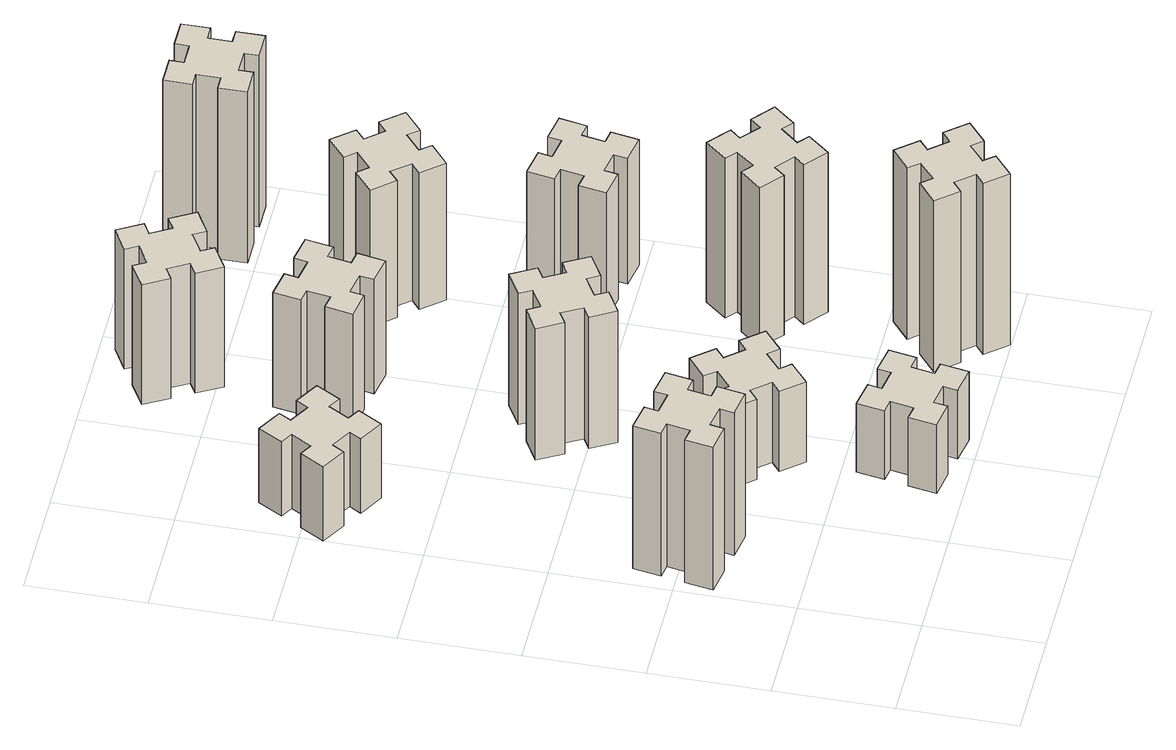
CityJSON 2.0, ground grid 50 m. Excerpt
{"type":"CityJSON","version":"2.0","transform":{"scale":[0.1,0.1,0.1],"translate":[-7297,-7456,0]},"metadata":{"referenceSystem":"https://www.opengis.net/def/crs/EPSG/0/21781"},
"CityObjects":{
"building1":{"type":"Building","attributes":{"class":"1000","function":"1000","usage":"1000","yearOfConstruction":2016,"roofType":"1000","measuredHeight":75,"storeysAboveGround":30,"storeysBelowGround":0},"geometry":[{"type":"Solid","lod":"1","boundaries":[[[[0,1,2,3,4,5,6,7,8,9,10,11,12,13,14,15,16,17,18,19]],[[17,16,20,21]],[[16,15,22,20]],[[15,14,23,22]],[[14,13,24,23]],[[13,12,25,24]],[[12,11,26,25]],[[11,10,27,26]],[[10,9,28,27]],[[9,8,29,28]],[[8,7,30,29]],[[7,6,31,30]],[[6,5,32,31]],[[5,4,33,32]],[[4,3,34,33]],[[3,2,35,34]],[[2,1,36,35]],[[1,0,37,36]],[[0,19,38,37]],[[19,18,39,38]],[[18,17,21,39]],[[24,25,26,27,28,29,30,31,32,33,34,35,36,37,38,39,21,20,22,23]]]]}]},
"building2":{"type":"Building","attributes":{"class":"1000","function":"1000","usage":"1000","yearOfConstruction":2016,"roofType":"1000","measuredHeight":39,"storeysAboveGround":30,"storeysBelowGround":0},"geometry":[{"type":"Solid","lod":"1","boundaries":[[[[40,41,42,43,44,45,46,47,48,49,50,51,52,53,54,55,56,57,58,59]],[[57,56,60,61]],[[56,55,62,60]],[[55,54,63,62]],[[54,53,64,63]],[[53,52,65,64]],[[52,51,66,65]],[[51,50,67,66]],[[50,49,68,67]],[[49,48,69,68]],[[48,47,70,69]],[[47,46,71,70]],[[46,45,72,71]],[[45,44,73,72]],[[44,43,74,73]],[[43,42,75,74]],[[42,41,76,75]],[[41,40,77,76]],[[40,59,78,77]],[[59,58,79,78]],[[58,57,61,79]],[[64,65,66,67,68,69,70,71,72,73,74,75,76,77,78,79,61,60,62,63]]]]}]},
"building3":{"type":"Building","attributes":{"class":"1000","function":"1000","usage":"1000","yearOfConstruction":2016,"roofType":"1000","measuredHeight":36,"storeysAboveGround":30,"storeysBelowGround":0},"geometry":[{"type":"Solid","lod":"1","boundaries":[[[[80,81,82,83,84,85,86,87,88,89,90,91,92,93,94,95,96,97,98,99]],[[97,96,100,101]],[[96,95,102,100]],[[95,94,103,102]],[[94,93,104,103]],[[93,92,105,104]],[[92,91,106,105]],[[91,90,107,106]],[[90,89,108,107]],[[89,88,109,108]],[[88,87,110,109]],[[87,86,111,110]],[[86,85,112,111]],[[85,84,113,112]],[[84,83,114,113]],[[83,82,115,114]],[[82,81,116,115]],[[81,80,117,116]],[[80,99,118,117]],[[99,98,119,118]],[[98,97,101,119]],[[104,105,106,107,108,109,110,111,112,113,114,115,116,117,118,119,101,100,102,103]]]]}]},
"building4":{"type":"Building","attributes":{"class":"1000","function":"1000","usage":"1000","yearOfConstruction":2016,"roofType":"1000","measuredHeight":42,"storeysAboveGround":30,"storeysBelowGround":0},"geometry":[{"type":"Solid","lod":"1","boundaries":[[[[120,121,122,123,124,125,126,127,128,129,130,131,132,133,134,135,136,137,138,139]],[[137,136,140,141]],[[136,135,142,140]],[[135,134,143,142]],[[134,133,144,143]],[[133,132,145,144]],[[132,131,146,145]],[[131,130,147,146]],[[130,129,148,147]],[[129,128,149,148]],[[128,127,150,149]],[[127,126,151,150]],[[126,125,152,151]],[[125,124,153,152]],[[124,123,154,153]],[[123,122,155,154]],[[122,121,156,155]],[[121,120,157,156]],[[120,139,158,157]],[[139,138,159,158]],[[138,137,141,159]],[[144,145,146,147,148,149,150,151,152,153,154,155,156,157,158,159,141,140,142,143]]]]}]},
"building5":{"type":"Building","attributes":{"class":"1000","function":"1000","usage":"1000","yearOfConstruction":2016,"roofType":"1000","measuredHeight":69,"storeysAboveGround":30,"storeysBelowGround":0},"geometry":[{"type":"Solid","lod":"1","boundaries":[[[[160,161,162,163,164,165,166,167,168,169,170,171,172,173,174,175,176,177,178,179]],[[177,176,180,181]],[[176,175,182,180]],[[175,174,183,182]],[[174,173,184,183]],[[173,172,185,184]],[[172,171,186,185]],[[171,170,187,186]],[[170,169,188,187]],[[169,168,189,188]],[[168,167,190,189]],[[167,166,191,190]],[[166,165,192,191]],[[165,164,193,192]],[[164,163,194,193]],[[163,162,195,194]],[[162,161,196,195]],[[161,160,197,196]],[[160,179,198,197]],[[179,178,199,198]],[[178,177,181,199]],[[184,185,186,187,188,189,190,191,192,193,194,195,196,197,198,199,181,180,182,183]]]]}]},
"building6":{"type":"Building","attributes":{"class":"1000","function":"1000","usage":"1000","yearOfConstruction":2016,"roofType":"1000","measuredHeight":60,"storeysAboveGround":30,"storeysBelowGround":0},"geometry":[{"type":"Solid","lod":"1","boundaries":[[[[200,201,202,203,204,205,206,207,208,209,210,211,212,213,214,215,216,217,218,219]],[[217,216,220,221]],[[216,215,222,220]],[[215,214,223,222]],[[214,213,224,223]],[[213,212,225,224]],[[212,211,226,225]],[[211,210,227,226]],[[210,209,228,227]],[[209,208,229,228]],[[208,207,230,229]],[[207,206,231,230]],[[206,205,232,231]],[[205,204,233,232]],[[204,203,234,233]],[[203,202,235,234]],[[202,201,236,235]],[[201,200,237,236]],[[200,219,238,237]],[[219,218,239,238]],[[218,217,221,239]],[[224,225,226,227,228,229,230,231,232,233,234,235,236,237,238,239,221,220,222,223]]]]}]},
"building7":{"type":"Building","attributes":{"class":"1000","function":"1000","usage":"1000","yearOfConstruction":2016,"roofType":"1000","measuredHeight":90,"storeysAboveGround":30,"storeysBelowGround":0},"geometry":[{"type":"Solid","lod":"1","boundaries":[[[[240,241,242,243,244,245,246,247,248,249,250,251,252,253,254,255,256,257,258,259]],[[257,256,260,261]],[[256,255,262,260]],[[255,254,263,262]],[[254,253,264,263]],[[253,252,265,264]],[[252,251,266,265]],[[251,250,267,266]],[[250,249,268,267]],[[249,248,269,268]],[[248,247,270,269]],[[247,246,271,270]],[[246,245,272,271]],[[245,244,273,272]],[[244,243,274,273]],[[243,242,275,274]],[[242,241,276,275]],[[241,240,277,276]],[[240,259,278,277]],[[259,258,279,278]],[[258,257,261,279]],[[264,265,266,267,268,269,270,271,272,273,274,275,276,277,278,279,261,260,262,263]]]]}]},
"building8":{"type":"Building","attributes":{"class":"1000","function":"1000","usage":"1000","yearOfConstruction":2016,"roofType":"1000","measuredHeight":63,"storeysAboveGround":30,"storeysBelowGround":0},"geometry":[{"type":"Solid","lod":"1","boundaries":[[[[280,281,282,283,284,285,286,287,288,289,290,291,292,293,294,295,296,297,298,299]],[[297,296,300,301]],[[296,295,302,300]],[[295,294,303,302]],[[294,293,304,303]],[[293,292,305,304]],[[292,291,306,305]],[[291,290,307,306]],[[290,289,308,307]],[[289,288,309,308]],[[288,287,310,309]],[[287,286,311,310]],[[286,285,312,311]],[[285,284,313,312]],[[284,283,314,313]],[[283,282,315,314]],[[282,281,316,315]],[[281,280,317,316]],[[280,299,318,317]],[[299,298,319,318]],[[298,297,301,319]],[[304,305,306,307,308,309,310,311,312,313,314,315,316,317,318,319,301,300,302,303]]]]}]},
"building9":{"type":"Building","attributes":{"class":"1000","function":"1000","usage":"1000","yearOfConstruction":2016,"roofType":"1000","measuredHeight":84,"storeysAboveGround":30,"storeysBelowGround":0},"geometry":[{"type":"Solid","lod":"1","boundaries":[[[[320,321,322,323,324,325,326,327,328,329,330,331,332,333,334,335,336,337,338,339]],[[337,336,340,341]],[[336,335,342,340]],[[335,334,343,342]],[[334,333,344,343]],[[333,332,345,344]],[[332,331,346,345]],[[331,330,347,346]],[[330,329,348,347]],[[329,328,349,348]],[[328,327,350,349]],[[327,326,351,350]],[[326,325,352,351]],[[325,324,353,352]],[[324,323,354,353]],[[323,322,355,354]],[[322,321,356,355]],[[321,320,357,356]],[[320,339,358,357]],[[339,338,359,358]],[[338,337,341,359]],[[344,345,346,347,348,349,350,351,352,353,354,355,356,357,358,359,341,340,342,343]]]]}]},
"building10":{"type":"Building","attributes":{"class":"1000","function":"1000","usage":"1000","yearOfConstruction":2016,"roofType":"1000","measuredHeight":66,"storeysAboveGround":30,"storeysBelowGround":0},"geometry":[{"type":"Solid","lod":"1","boundaries":[[[[360,361,362,363,364,365,366,367,368,369,370,371,372,373,374,375,376,377,378,379]],[[377,376,380,381]],[[376,375,382,380]],[[375,374,383,382]],[[374,373,384,383]],[[373,372,385,384]],[[372,371,386,385]],[[371,370,387,386]],[[370,369,388,387]],[[369,368,389,388]],[[368,367,390,389]],[[367,366,391,390]],[[366,365,392,391]],[[365,364,393,392]],[[364,363,394,393]],[[363,362,395,394]],[[362,361,396,395]],[[361,360,397,396]],[[360,379,398,397]],[[379,378,399,398]],[[378,377,381,399]],[[384,385,386,387,388,389,390,391,392,393,394,395,396,397,398,399,381,380,382,383]]]]}]},
"building11":{"type":"Building","attributes":{"class":"1000","function":"1000","usage":"1000","yearOfConstruction":2016,"roofType":"1000","measuredHeight":72,"storeysAboveGround":30,"storeysBelowGround":0},"geometry":[{"type":"Solid","lod":"1","boundaries":[[[[400,401,402,403,404,405,406,407,408,409,410,411,412,413,414,415,416,417,418,419]],[[417,416,420,421]],[[416,415,422,420]],[[415,414,423,422]],[[414,413,424,423]],[[413,412,425,424]],[[412,411,426,425]],[[411,410,427,426]],[[410,409,428,427]],[[409,408,429,428]],[[408,407,430,429]],[[407,406,431,430]],[[406,405,432,431]],[[405,404,433,432]],[[404,403,434,433]],[[403,402,435,434]],[[402,401,436,435]],[[401,400,437,436]],[[400,419,438,437]],[[419,418,439,438]],[[418,417,421,439]],[[424,425,426,427,428,429,430,431,432,433,434,435,436,437,438,439,421,420,422,423]]]]}]},
"building12":{"type":"Building","attributes":{"class":"1000","function":"1000","usage":"1000","yearOfConstruction":2016,"roofType":"1000","measuredHeight":90,"storeysAboveGround":30,"storeysBelowGround":0},"geometry":[{"type":"Solid","lod":"1","boundaries":[[[[440,441,442,443,444,445,446,447,448,449,450,451,452,453,454,455,456,457,458,459]],[[457,456,460,461]],[[456,455,462,460]],[[455,454,463,462]],[[454,453,464,463]],[[453,452,465,464]],[[452,451,466,465]],[[451,450,467,466]],[[450,449,468,467]],[[449,448,469,468]],[[448,447,470,469]],[[447,446,471,470]],[[446,445,472,471]],[[445,444,473,472]],[[444,443,474,473]],[[443,442,475,474]],[[442,441,476,475]],[[441,440,477,476]],[[440,459,478,477]],[[459,458,479,478]],[[458,457,461,479]],[[464,465,466,467,468,469,470,471,472,473,474,475,476,477,478,479,461,460,462,463]]]]}]}
},
"vertices":[
[335,917,0],[352,1015,0],[411,1005,0],[432,1123,0],[314,1144,0],[304,1085,0],[205,1102,0],[216,1161,0],[97,1182,0],[77,1064,0],[136,1054,0],[118,955,0],[59,966,0],[38,847,0],[157,827,0],[167,886,0],[265,868,0],[255,809,0],[373,788,0],[394,907,0],[265,868,750],[255,809,750],[167,886,750],[157,827,750],[38,847,750],[59,966,750],[118,955,750],[136,1054,750],[77,1064,750],[97,1182,750],[216,1161,750],[205,1102,750],[304,1085,750],[314,1144,750],[432,1123,750],[411,1005,750],[352,1015,750],[335,917,750],[394,907,750],[373,788,750],
[306,2367,0],[356,2454,0],[408,2424,0],[468,2528,0],[364,2588,0],[334,2536,0],[247,2586,0],[277,2638,0],[173,2698,0],[113,2594,0],[165,2564,0],[115,2477,0],[63,2507,0],[3,2403,0],[107,2343,0],[137,2395,0],[224,2345,0],[194,2293,0],[298,2233,0],[358,2337,0],[224,2345,390],[194,2293,390],[137,2395,390],[107,2343,390],[3,2403,390],[63,2507,390],[115,2477,390],[165,2564,390],[113,2594,390],[173,2698,390],[277,2638,390],[247,2586,390],[334,2536,390],[364,2588,390],[468,2528,390],[408,2424,390],[356,2454,390],[306,2367,390],[358,2337,390],[298,2233,390],
[876,314,0],[858,215,0],[799,226,0],[778,107,0],[897,87,0],[907,146,0],[1005,128,0],[995,69,0],[1113,48,0],[1134,167,0],[1075,177,0],[1092,275,0],[1151,265,0],[1172,383,0],[1054,404,0],[1044,345,0],[945,362,0],[956,421,0],[837,442,0],[817,324,0],[945,362,360],[956,421,360],[1044,345,360],[1054,404,360],[1172,383,360],[1151,265,360],[1092,275,360],[1075,177,360],[1134,167,360],[1113,48,360],[995,69,360],[1005,128,360],[907,146,360],[897,87,360],[778,107,360],[799,226,360],[858,215,360],[876,314,360],[817,324,360],[837,442,360],
[843,1002,0],[766,937,0],[728,983,0],[636,906,0],[713,814,0],[759,853,0],[823,776,0],[777,738,0],[854,646,0],[946,723,0],[908,769,0],[984,833,0],[1023,787,0],[1115,864,0],[1038,956,0],[992,918,0],[927,994,0],[973,1033,0],[896,1125,0],[804,1048,0],[927,994,420],[973,1033,420],[992,918,420],[1038,956,420],[1115,864,420],[1023,787,420],[984,833,420],[908,769,420],[946,723,420],[854,646,420],[777,738,420],[823,776,420],[759,853,420],[713,814,420],[636,906,420],[728,983,420],[766,937,420],[843,1002,420],[804,1048,420],[896,1125,420],
[755,1614,0],[805,1527,0],[753,1497,0],[813,1393,0],[917,1453,0],[887,1505,0],[974,1555,0],[1004,1503,0],[1108,1563,0],[1048,1667,0],[996,1637,0],[946,1724,0],[998,1754,0],[938,1858,0],[834,1798,0],[864,1746,0],[777,1696,0],[747,1748,0],[643,1688,0],[703,1584,0],[777,1696,690],[747,1748,690],[864,1746,690],[834,1798,690],[938,1858,690],[998,1754,690],[946,1724,690],[996,1637,690],[1048,1667,690],[1108,1563,690],[1004,1503,690],[974,1555,690],[887,1505,690],[917,1453,690],[813,1393,690],[753,1497,690],[805,1527,690],[755,1614,690],[703,1584,690],[643,1688,690],
[944,2665,0],[845,2682,0],[856,2741,0],[737,2762,0],[717,2644,0],[776,2634,0],[758,2535,0],[699,2546,0],[678,2427,0],[797,2407,0],[807,2466,0],[905,2448,0],[895,2389,0],[1013,2368,0],[1034,2487,0],[975,2497,0],[992,2595,0],[1051,2585,0],[1072,2703,0],[954,2724,0],[992,2595,600],[1051,2585,600],[975,2497,600],[1034,2487,600],[1013,2368,600],[895,2389,600],[905,2448,600],[807,2466,600],[797,2407,600],[678,2427,600],[699,2546,600],[758,2535,600],[776,2634,600],[717,2644,600],[737,2762,600],[856,2741,600],[845,2682,600],[944,2665,600],[954,2724,600],[1072,2703,600],
[1748,129,0],[1824,193,0],[1863,147,0],[1955,224,0],[1878,316,0],[1832,278,0],[1767,354,0],[1813,393,0],[1736,485,0],[1644,408,0],[1683,362,0],[1606,297,0],[1568,343,0],[1476,266,0],[1553,174,0],[1599,213,0],[1663,136,0],[1617,98,0],[1694,6,0],[1786,83,0],[1663,136,900],[1617,98,900],[1599,213,900],[1553,174,900],[1476,266,900],[1568,343,900],[1606,297,900],[1683,362,900],[1644,408,900],[1736,485,900],[1813,393,900],[1767,354,900],[1832,278,900],[1878,316,900],[1955,224,900],[1863,147,900],[1824,193,900],[1748,129,900],[1786,83,900],[1694,6,900],
[996,3217,0],[946,3304,0],[998,3334,0],[938,3438,0],[834,3378,0],[864,3326,0],[777,3276,0],[747,3328,0],[643,3268,0],[703,3164,0],[755,3194,0],[805,3107,0],[753,3077,0],[813,2973,0],[917,3033,0],[887,3085,0],[974,3135,0],[1004,3083,0],[1108,3143,0],[1048,3247,0],[974,3135,630],[1004,3083,630],[887,3085,630],[917,3033,630],[813,2973,630],[753,3077,630],[805,3107,630],[755,3194,630],[703,3164,630],[643,3268,630],[747,3328,630],[777,3276,630],[864,3326,630],[834,3378,630],[938,3438,630],[998,3334,630],[946,3304,630],[996,3217,630],[1048,3247,630],[1108,3143,630],
[1767,876,0],[1832,953,0],[1878,914,0],[1955,1006,0],[1863,1083,0],[1824,1037,0],[1748,1102,0],[1786,1148,0],[1694,1225,0],[1617,1133,0],[1663,1094,0],[1599,1018,0],[1553,1056,0],[1476,964,0],[1568,887,0],[1606,933,0],[1683,869,0],[1644,823,0],[1736,746,0],[1813,838,0],[1683,869,840],[1644,823,840],[1606,933,840],[1568,887,840],[1476,964,840],[1553,1056,840],[1599,1018,840],[1663,1094,840],[1617,1133,840],[1694,1225,840],[1786,1148,840],[1748,1102,840],[1824,1037,840],[1863,1083,840],[1955,1006,840],[1878,914,840],[1832,953,840],[1767,876,840],[1813,838,840],[1736,746,840],
[1647,1626,0],[1745,1608,0],[1735,1549,0],[1853,1528,0],[1874,1647,0],[1815,1657,0],[1832,1755,0],[1891,1745,0],[1912,1863,0],[1794,1884,0],[1784,1825,0],[1685,1842,0],[1696,1901,0],[1577,1922,0],[1557,1804,0],[1616,1794,0],[1598,1695,0],[1539,1706,0],[1518,1587,0],[1637,1567,0],[1598,1695,660],[1539,1706,660],[1616,1794,660],[1557,1804,660],[1577,1922,660],[1696,1901,660],[1685,1842,660],[1784,1825,660],[1794,1884,660],[1912,1863,660],[1891,1745,660],[1832,1755,660],[1815,1657,660],[1874,1647,660],[1853,1528,660],[1735,1549,660],[1745,1608,660],[1647,1626,660],[1637,1567,660],[1518,1587,660],
[1399,2433,0],[1463,2356,0],[1417,2318,0],[1494,2226,0],[1586,2303,0],[1548,2349,0],[1624,2413,0],[1663,2367,0],[1755,2444,0],[1678,2536,0],[1632,2498,0],[1567,2574,0],[1613,2613,0],[1536,2705,0],[1444,2628,0],[1483,2582,0],[1406,2517,0],[1368,2563,0],[1276,2486,0],[1353,2394,0],[1406,2517,720],[1368,2563,720],[1483,2582,720],[1444,2628,720],[1536,2705,720],[1613,2613,720],[1567,2574,720],[1632,2498,720],[1678,2536,720],[1755,2444,720],[1663,2367,720],[1624,2413,720],[1548,2349,720],[1586,2303,720],[1494,2226,720],[1417,2318,720],[1463,2356,720],[1399,2433,720],[1353,2394,720],[1276,2486,720],
[1665,3095,0],[1765,3095,0],[1765,3035,0],[1885,3035,0],[1885,3155,0],[1825,3155,0],[1825,3255,0],[1885,3255,0],[1885,3375,0],[1765,3375,0],[1765,3315,0],[1665,3315,0],[1665,3375,0],[1545,3375,0],[1545,3255,0],[1605,3255,0],[1605,3155,0],[1545,3155,0],[1545,3035,0],[1665,3035,0],[1605,3155,900],[1545,3155,900],[1605,3255,900],[1545,3255,900],[1545,3375,900],[1665,3375,900],[1665,3315,900],[1765,3315,900],[1765,3375,900],[1885,3375,900],[1885,3255,900],[1825,3255,900],[1825,3155,900],[1885,3155,900],[1885,3035,900],[1765,3035,900],[1765,3095,900],[1665,3095,900],[1665,3035,900],[1545,3035,900]
]}
